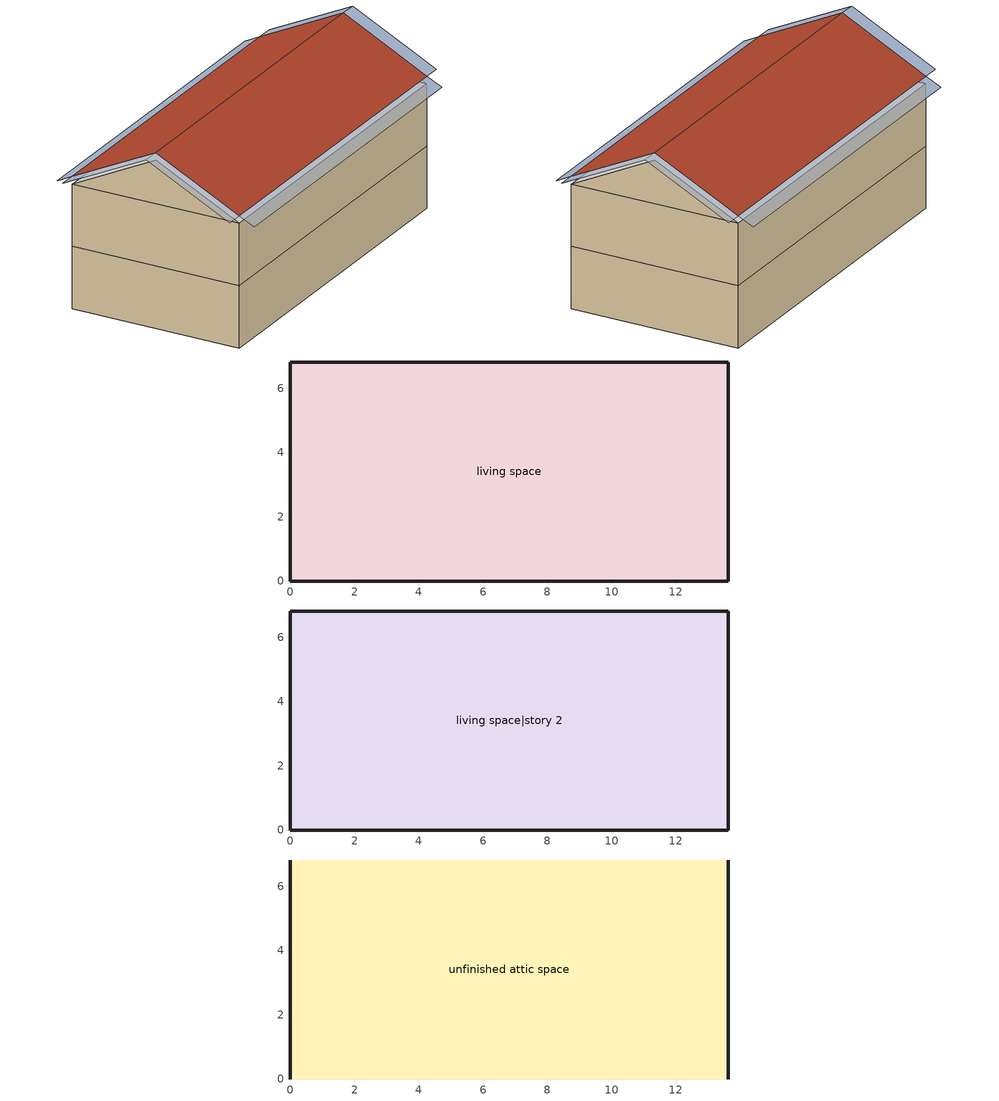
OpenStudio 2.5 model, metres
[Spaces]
living space
 floor ground: 0,0 0,6.82 13.63,6.82 13.63,0 z0
 wall outside: 0,6.82 0,0 13.63,0 13.63,6.82 0,6.82 z0:2.44
living space|story 2
 floor to living space: 0,0 0,6.82 13.63,6.82 13.63,0 z2.44
 wall outside: 0,6.82 0,0 13.63,0 13.63,6.82 0,6.82 z2.44:4.88
unfinished attic space
 floor to living space|story 2: 0,6.82 13.63,6.82 13.63,0 0,0 z4.88
 wall outside: 0,3.41,6.58 0,6.82,4.88 0,0,4.88; 13.63,3.41,6.58 13.63,0,4.88 13.63,6.82,4.88
 roof outside: 13.63,3.41,6.89 0,3.41,6.89 0,0,5.18 13.63,0,5.18; 0,3.41,6.89 13.63,3.41,6.89 13.63,6.82,5.18 0,6.82,5.18
shading: -0.68,6.82,5.18 -0.68,3.41,6.89 0,3.41,6.89 0,6.82,5.18; 14.31,3.41,6.89 14.31,6.82,5.18 13.63,6.82,5.18 13.63,3.41,6.89; 13.63,7.43,4.88 0,7.43,4.88 0,6.82,5.18 13.63,6.82,5.18; 14.31,0,5.18 14.31,3.41,6.89 13.63,3.41,6.89 13.63,0,5.18; -0.68,3.41,6.89 -0.68,0,5.18 0,0,5.18 0,3.41,6.89; 0,-0.61,4.88 13.63,-0.61,4.88 13.63,0,5.18 0,0,5.18
[Building]
Building: Standards Number of Stories=2; Standards Number of Above Ground Stories=2; Standards Building Type=singlefamilydetached; Standards Number of Living Units=1
[ThermalZone] Use Ideal Air Loads=No
living zone; unfinished attic zone
[Sizing:Zone] Zone Cooling Design Supply Air Temperature Input Method=SupplyAirTemperature; Zone Cooling Design Supply Air Temperature {C}=14; Zone Cooling Design Supply Air Temperature Difference {deltaC}=11.11; Zone Heating Design Supply Air Temperature Input Method=SupplyAirTemperature; Zone Heating Design Supply Air Temperature {C}=40; Zone Heating Design Supply Air Temperature Difference {deltaC}=11.11; Zone Cooling Design Supply Air Humidity Ratio {kg-H2O/kg-air}=0.0085; Zone Heating Design Supply Air Humidity Ratio {kg-H2O/kg-air}=0.008; Cooling Design Air Flow Method=DesignDay; Heating Design Air Flow Method=DesignDay; Account for Dedicated Outdoor Air System=No; Dedicated Outdoor Air System Control Strategy=NeutralSupplyAir; Dedicated Outdoor Air Low Setpoint Temperature for Design {C}=autosize; Dedicated Outdoor Air High Setpoint Temperature for Design {C}=autosize
living zone; unfinished attic zone
[Space]
Name | Space Type | Thermal Zone | Building Unit
living space; living space|story 2 | Space Type 1 | living zone | unit 1
unfinished attic space | Space Type 2 | unfinished attic zone
[SpaceType]
Name | Standards Space Type
Space Type 1 | living
Space Type 2 | unfinished attic
[BuildingUnit]
unit 1: Building Unit Type=Residential
